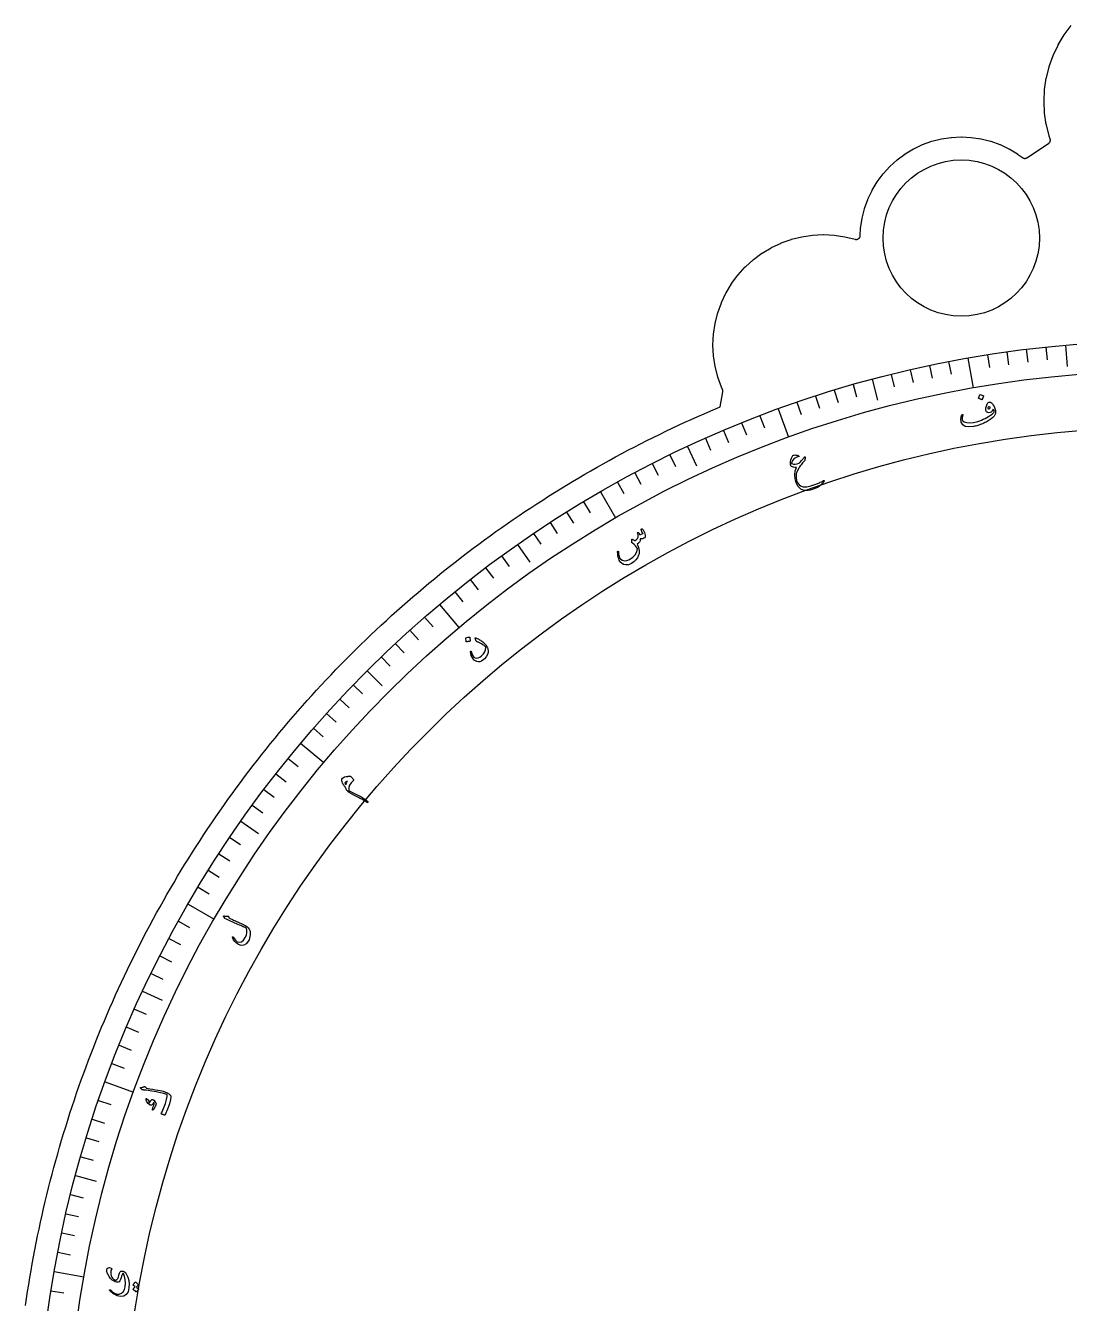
# Model space of a CAD drawing. Header units: millimetres. Extents: x -85 to 85, y -85 to 110.
# Drawn here: x -84.2 to -7, y 12.1 to 106.6 of the extents above; entities that cross this region are included whole.
import ezdxf

# ---------------------------------------------------------------- set-up
doc = ezdxf.new("R2010")
doc.units = ezdxf.units.MM
for name, color, linetype in [('CUT_INNER', 6, 'Continuous'), ('CUT_OUTER', 1, 'Continuous'), ('ENGRAVE', 7, 'Continuous'), ('ENGRAVE_FINE', 8, 'Continuous'), ('TEXT', 5, 'Continuous')]:
    doc.layers.add(name, color=color, linetype=linetype)

msp = doc.modelspace()

# ---------------------------------------------------------------- linework, layer by layer
at = {"layer": 'CUT_INNER'}
msp.add_circle((-14.96, 90.9088), 5.78, dxfattribs=at)
at = {"layer": 'CUT_OUTER'}
msp.add_lwpolyline([(-84.1549, 11.956), (-84.08, 12.4721), (-84.0019, 12.9878), (-83.9206, 13.5029), (-83.8362, 14.0176), (-83.7486, 14.5318), (-83.6579, 15.0454), (-83.564, 15.5584), (-83.4669, 16.0708), (-83.3667, 16.5827), (-83.2634, 17.0939), (-83.157, 17.6045), (-83.0474, 18.1144), (-82.9347, 18.6236), (-82.8188, 19.1321), (-82.6999, 19.6399), (-82.5778, 20.147), (-82.4527, 20.6533), (-82.3244, 21.1588), (-82.193, 21.6636), (-82.0585, 22.1675), (-81.921, 22.6706), (-81.7803, 23.1728), (-81.6366, 23.6742), (-81.4898, 24.1746), (-81.3399, 24.6742), (-81.187, 25.1728), (-81.031, 25.6705), (-80.872, 26.1672), (-80.7099, 26.6629), (-80.5448, 27.1577), (-80.3766, 27.6514), (-80.2054, 28.144), (-80.0312, 28.6356), (-79.854, 29.1262), (-79.6738, 29.6156), (-79.4906, 30.1039), (-79.3044, 30.5911), (-79.1152, 31.0771), (-78.923, 31.562), (-78.7279, 32.0456), (-78.5298, 32.5281), (-78.3287, 33.0093), (-78.1247, 33.4893), (-77.9177, 33.9681), (-77.7078, 34.4455), (-77.495, 34.9217), (-77.2793, 35.3965), (-77.0606, 35.87), (-76.8391, 36.3422), (-76.6147, 36.813), (-76.3873, 37.2824), (-76.1571, 37.7504), (-75.9241, 38.217), (-75.6881, 38.6821), (-75.4494, 39.1458), (-75.2078, 39.608), (-74.9633, 40.0687), (-74.716, 40.5279), (-74.466, 40.9856), (-74.2131, 41.4418), (-73.9574, 41.8963), (-73.6989, 42.3494), (-73.4377, 42.8008), (-73.1737, 43.2506), (-72.9069, 43.6987), (-72.6374, 44.1453), (-72.3652, 44.5901), (-72.0902, 45.0333), (-71.8126, 45.4748), (-71.5322, 45.9146), (-71.2491, 46.3526), (-70.9633, 46.7889), (-70.6749, 47.2235), (-70.3838, 47.6562), (-70.0901, 48.0872), (-69.7937, 48.5164), (-69.4947, 48.9437), (-69.1931, 49.3692), (-68.8889, 49.7928), (-68.582, 50.2146), (-68.2726, 50.6344), (-67.9607, 51.0524), (-67.6461, 51.4684), (-67.3291, 51.8825), (-67.0094, 52.2947), (-66.6873, 52.7049), (-66.3627, 53.1131), (-66.0355, 53.5193), (-65.7059, 53.9234), (-65.3738, 54.3256), (-65.0392, 54.7257), (-64.7022, 55.1237), (-64.3628, 55.5197), (-64.0209, 55.9136), (-63.6766, 56.3053), (-63.3299, 56.695), (-62.9808, 57.0825), (-62.6294, 57.4679), (-62.2756, 57.8511), (-61.9195, 58.2321), (-61.561, 58.6109), (-61.2002, 58.9876), (-60.8371, 59.362), (-60.4717, 59.7342), (-60.1041, 60.1041), (-59.7342, 60.4717), (-59.362, 60.8371), (-58.9876, 61.2002), (-58.6109, 61.561), (-58.2321, 61.9195), (-57.8511, 62.2756), (-57.4679, 62.6294), (-57.0825, 62.9808), (-56.695, 63.3299), (-56.3053, 63.6766), (-55.9136, 64.0209), (-55.5197, 64.3628), (-55.1237, 64.7022), (-54.7257, 65.0392), (-54.3256, 65.3738), (-53.9234, 65.7059), (-53.5193, 66.0355), (-53.1131, 66.3627), (-52.7049, 66.6873), (-52.2947, 67.0094), (-51.8825, 67.3291), (-51.4684, 67.6461), (-51.0524, 67.9607), (-50.6344, 68.2726), (-50.2146, 68.582), (-49.7928, 68.8889), (-49.3692, 69.1931), (-48.9437, 69.4947), (-48.5164, 69.7937), (-48.0872, 70.0901), (-47.6562, 70.3838), (-47.2235, 70.6749), (-46.7889, 70.9633), (-46.3526, 71.2491), (-45.9146, 71.5322), (-45.4748, 71.8126), (-45.0333, 72.0902), (-44.5901, 72.3652), (-44.1453, 72.6374), (-43.6987, 72.9069), (-43.2506, 73.1737), (-42.8008, 73.4377), (-42.3494, 73.6989), (-41.8963, 73.9574), (-41.4418, 74.2131), (-40.9856, 74.466), (-40.5279, 74.716), (-40.0687, 74.9633), (-39.608, 75.2078), (-39.1458, 75.4494), (-38.6821, 75.6881), (-38.217, 75.9241), (-37.7504, 76.1571), (-37.2824, 76.3873), (-36.813, 76.6147), (-36.3422, 76.8391), (-35.87, 77.0606), (-35.3965, 77.2793), (-34.9217, 77.495), (-34.4455, 77.7078), (-33.9681, 77.9177), (-33.4893, 78.1247), (-33.0093, 78.3287), (-32.7799, 78.4246), (-32.5947, 79.5356), (-32.5912, 79.5657), (-32.5908, 79.596), (-32.5935, 79.6262), (-32.5992, 79.656), (-32.6079, 79.6851), (-32.6194, 79.7131), (-32.6957, 79.8744), (-32.7013, 79.888), (-32.9662, 80.6281), (-32.9704, 80.6422), (-33.1614, 81.4047), (-33.1643, 81.4191), (-33.2796, 82.1967), (-33.2811, 82.2113), (-33.3196, 82.9964), (-33.3196, 83.0111), (-33.2811, 83.7963), (-33.2796, 83.8109), (-33.1643, 84.5884), (-33.1614, 84.6029), (-32.9704, 85.3654), (-32.9662, 85.3794), (-32.7013, 86.1195), (-32.6957, 86.1331), (-32.3596, 86.8437), (-32.3527, 86.8567), (-31.9486, 87.5309), (-31.9404, 87.5432), (-31.4722, 88.1745), (-31.4628, 88.1859), (-30.9349, 88.7683), (-30.9245, 88.7787), (-30.3421, 89.3066), (-30.3307, 89.3159), (-29.6994, 89.7842), (-29.6871, 89.7924), (-29.0129, 90.1965), (-28.9999, 90.2034), (-28.2894, 90.5395), (-28.2758, 90.5451), (-27.5357, 90.8099), (-27.5216, 90.8142), (-26.7591, 91.0052), (-26.7447, 91.0081), (-25.9671, 91.1234), (-25.9525, 91.1249), (-25.1674, 91.1634), (-25.1526, 91.1634), (-24.3675, 91.1249), (-24.3529, 91.1234), (-23.5753, 91.0081), (-23.5609, 91.0052), (-22.8035, 90.8155), (-22.7747, 90.8097), (-22.7454, 90.8069), (-22.7159, 90.8069), (-22.6866, 90.8097), (-22.6578, 90.8155), (-22.6296, 90.824), (-22.6024, 90.8353), (-22.5764, 90.8492), (-22.5519, 90.8655), (-22.5292, 90.8842), (-22.5084, 90.905), (-22.4897, 90.9278), (-22.4733, 90.9523), (-22.4595, 90.9782), (-22.4482, 91.0054), (-22.4396, 91.0336), (-22.4339, 91.0625), (-22.431, 91.0918), (-22.4043, 91.6346), (-22.4029, 91.6492), (-22.2974, 92.3608), (-22.2945, 92.3752), (-22.1197, 93.073), (-22.1154, 93.0871), (-21.8731, 93.7643), (-21.8675, 93.7779), (-21.5599, 94.4282), (-21.553, 94.4412), (-21.1832, 95.0581), (-21.175, 95.0704), (-20.7465, 95.6481), (-20.7372, 95.6595), (-20.2541, 96.1925), (-20.2437, 96.2029), (-19.7107, 96.686), (-19.6993, 96.6953), (-19.1216, 97.1238), (-19.1093, 97.132), (-18.4924, 97.5018), (-18.4794, 97.5087), (-17.8291, 97.8163), (-17.8155, 97.8219), (-17.1383, 98.0642), (-17.1242, 98.0685), (-16.4264, 98.2433), (-16.412, 98.2461), (-15.7005, 98.3517), (-15.6858, 98.3531), (-14.9674, 98.3884), (-14.9526, 98.3884), (-14.2342, 98.3531), (-14.2195, 98.3517), (-13.508, 98.2461), (-13.4936, 98.2433), (-12.7958, 98.0685), (-12.7817, 98.0642), (-12.1045, 97.8219), (-12.0909, 97.8163), (-11.4406, 97.5087), (-11.4276, 97.5018), (-10.8107, 97.132), (-10.7984, 97.1238), (-10.4438, 96.8608), (-10.4184, 96.8439), (-10.3913, 96.8296), (-10.363, 96.8182), (-10.3337, 96.8097), (-10.3036, 96.8042), (-10.2732, 96.8018), (-10.2426, 96.8026), (-10.2123, 96.8064), (-10.1826, 96.8133), (-10.1537, 96.8232), (-10.1259, 96.836), (-10.0996, 96.8515), (-8.5047, 97.9059), (-8.4817, 97.9228), (-8.4604, 97.9417), (-8.441, 97.9626), (-8.4236, 97.9852), (-8.4085, 98.0093), (-8.3958, 98.0348), (-8.3855, 98.0614), (-8.3778, 98.0888), (-8.3727, 98.1169), (-8.3703, 98.1452), (-8.3706, 98.1737), (-8.3736, 98.2021), (-8.3793, 98.23), (-8.3876, 98.2573), (-8.4569, 98.4507), (-8.4611, 98.4648), (-8.6684, 99.292), (-8.6712, 99.3065), (-8.7964, 100.15), (-8.7978, 100.1647), (-8.8396, 101.0164), (-8.8396, 101.0311), (-8.7978, 101.8829), (-8.7964, 101.8975), (-8.6712, 102.7411), (-8.6684, 102.7555), (-8.4611, 103.5828), (-8.4569, 103.5968), (-8.1696, 104.3998), (-8.1639, 104.4134), (-7.7993, 105.1843), (-7.7924, 105.1973), (-7.354, 105.9287), (-7.3458, 105.9409), (-6.8378, 106.6259)], dxfattribs=at)
at = {"layer": 'ENGRAVE'}
for points in [[(-7.2601, 82.983), (-7.1212, 81.3953)], [(-14.4649, 82.0345), (-14.0774, 79.8371)], [(-21.5596, 80.4616), (-21.1471, 78.9222)], [(-28.4903, 78.2764), (-27.7271, 76.1797)], [(-35.2041, 75.4954), (-34.5306, 74.051)], [(-41.65, 72.1399), (-40.5344, 70.2076)], [(-47.7789, 68.2354), (-46.8648, 66.9298)], [(-53.5442, 63.8115), (-52.11, 62.1023)], [(-58.902, 58.902), (-57.775, 57.775)], [(-63.8115, 53.5442), (-62.1023, 52.11)], [(-68.2354, 47.7789), (-66.9298, 46.8648)], [(-72.1399, 41.65), (-70.2076, 40.5344)], [(-75.4954, 35.2041), (-74.051, 34.5306)], [(-78.2764, 28.4903), (-76.1797, 27.7271)], [(-80.4616, 21.5596), (-78.9222, 21.1471)], [(-82.0345, 14.4649), (-79.8371, 14.0774)]]:
    msp.add_lwpolyline(points, dxfattribs=at)
for radius in [83.3, 83.3, 81.0687, 76.925, 76.925]:
    msp.add_circle((0, 0), radius, dxfattribs=at)
at = {"layer": 'ENGRAVE_FINE'}
for points in [[(-13.031, 82.2744), (-12.8814, 81.33)], [(-11.5931, 82.4893), (-11.46, 81.5424)], [(-10.1517, 82.6791), (-10.0352, 81.73)], [(-8.7072, 82.8437), (-8.6073, 81.8927)], [(-17.319, 81.4797), (-17.1202, 80.5443)], [(-15.8944, 81.7695), (-15.7119, 80.8309)], [(-20.1521, 80.8256), (-19.9208, 79.8978)], [(-18.7384, 81.165), (-18.5233, 80.2333)], [(-24.3546, 79.6602), (-24.075, 78.7457)], [(-22.9606, 80.0731), (-22.697, 79.1539)], [(-27.1198, 78.7617), (-26.8085, 77.8575)], [(-25.7411, 79.223), (-25.4456, 78.3136)], [(-29.8521, 77.7672), (-29.5094, 76.8745)], [(-32.5479, 76.6781), (-32.1743, 75.7978)], [(-31.2047, 77.2344), (-30.8465, 76.3478)], [(-33.8812, 76.0983), (-33.4922, 75.2248)], [(-36.5163, 74.8695), (-36.0971, 74.0101)], [(-37.8174, 74.2208), (-37.3833, 73.3688)], [(-40.3846, 72.8558), (-39.921, 72.0195)], [(-39.107, 73.5495), (-38.658, 72.7052)], [(-42.9027, 71.402), (-42.4102, 70.5824)], [(-44.1423, 70.6424), (-43.6355, 69.8315)], [(-46.5808, 69.0588), (-46.046, 68.2661)], [(-45.3684, 69.8613), (-44.8476, 69.0593)], [(-48.9625, 67.3911), (-48.4004, 66.6175)], [(-50.1312, 66.5263), (-49.5557, 65.7626)], [(-51.2846, 65.6413), (-50.6959, 64.8878)], [(-52.4224, 64.7363), (-51.8206, 63.9931)], [(-54.6497, 62.8673), (-54.0224, 62.1456)], [(-55.7386, 61.904), (-55.0987, 61.1933)], [(-56.8105, 60.9218), (-56.1583, 60.2224)], [(-57.865, 59.921), (-57.2008, 59.2331)], [(-59.921, 57.865), (-59.2331, 57.2008)], [(-60.9218, 56.8105), (-60.2224, 56.1583)], [(-61.904, 55.7386), (-61.1933, 55.0987)], [(-62.8673, 54.6497), (-62.1456, 54.0224)], [(-64.7363, 52.4224), (-63.9931, 51.8206)], [(-65.6413, 51.2846), (-64.8878, 50.6959)], [(-66.5263, 50.1312), (-65.7626, 49.5557)], [(-67.3911, 48.9625), (-66.6175, 48.4004)], [(-69.0588, 46.5808), (-68.2661, 46.046)], [(-69.8613, 45.3684), (-69.0593, 44.8476)], [(-70.6424, 44.1423), (-69.8315, 43.6355)], [(-71.402, 42.9027), (-70.5824, 42.4102)], [(-72.8558, 40.3846), (-72.0195, 39.921)], [(-73.5495, 39.107), (-72.7052, 38.658)], [(-74.2208, 37.8174), (-73.3688, 37.3833)], [(-74.8695, 36.5163), (-74.0101, 36.0971)], [(-76.0983, 33.8812), (-75.2248, 33.4922)], [(-76.6781, 32.5479), (-75.7978, 32.1743)], [(-77.2344, 31.2047), (-76.3478, 30.8465)], [(-77.7672, 29.8521), (-76.8745, 29.5094)], [(-78.7617, 27.1198), (-77.8575, 26.8085)], [(-79.223, 25.7411), (-78.3136, 25.4456)], [(-79.6602, 24.3546), (-78.7457, 24.075)], [(-80.0731, 22.9606), (-79.1539, 22.697)], [(-80.8256, 20.1521), (-79.8978, 19.9208)], [(-81.165, 18.7384), (-80.2333, 18.5233)], [(-81.4797, 17.319), (-80.5443, 17.1202)], [(-81.7695, 15.8944), (-80.8309, 15.7119)], [(-82.2744, 13.031), (-81.33, 12.8814)]]:
    msp.add_lwpolyline(points, dxfattribs=at)
at = {"layer": 'TEXT'}
for points in [[(-12.9263, 78.7604), (-12.8658, 78.7747), (-12.8013, 78.7613), (-12.7326, 78.7202), (-12.66, 78.6512), (-12.5901, 78.5575), (-12.5299, 78.4419), (-12.4792, 78.3046), (-12.4381, 78.1456), (-12.427, 78.0873), (-12.4224, 78.0322), (-12.4241, 77.9805), (-12.4321, 77.932), (-12.4716, 77.8314), (-12.5382, 77.7307), (-12.6317, 77.6298), (-12.7521, 77.5286), (-12.8212, 77.4793), (-12.893, 77.4317), (-12.9675, 77.3857), (-13.0448, 77.3413), (-13.125, 77.2984), (-13.2082, 77.2571), (-13.2946, 77.2172), (-13.3841, 77.1789), (-13.4743, 77.1426), (-13.5627, 77.1091), (-13.6495, 77.0783), (-13.7346, 77.0502), (-13.8183, 77.025), (-13.9007, 77.0029), (-13.982, 76.9838), (-14.062, 76.9677), (-14.4018, 76.9332), (-14.6645, 76.9748), (-14.8503, 77.0934), (-14.9593, 77.2895), (-14.9708, 77.3377), (-14.9787, 77.3937), (-14.983, 77.4573), (-14.9837, 77.5288), (-14.9778, 77.6085), (-14.9634, 77.6875), (-14.9406, 77.7658), (-14.9093, 77.8433), (-14.9042, 77.8525), (-14.8975, 77.8596), (-14.8892, 77.8647), (-14.8794, 77.8678), (-14.8695, 77.8683), (-14.8609, 77.8658), (-14.8538, 77.8604), (-14.8481, 77.8519), (-14.8442, 77.8421), (-14.8428, 77.8326), (-14.8438, 77.8234), (-14.8472, 77.8145), (-14.8983, 77.6386), (-14.8992, 77.4966), (-14.8503, 77.3883), (-14.7517, 77.3138), (-14.5546, 77.2539), (-14.3195, 77.2404), (-14.0461, 77.273), (-13.7339, 77.3513), (-13.5987, 77.3959), (-13.4644, 77.447), (-13.3309, 77.5048), (-13.1982, 77.5691), (-13.0665, 77.6401), (-12.9359, 77.7176), (-12.8064, 77.8017), (-12.6779, 77.8923), (-12.6105, 77.947), (-12.5617, 78.0022), (-12.5317, 78.0577), (-12.5204, 78.1138), (-12.5369, 78.1484), (-12.559, 78.1791), (-12.5867, 78.2058), (-12.62, 78.2284), (-12.6237, 78.2292), (-12.6275, 78.2264), (-12.6316, 78.2201), (-12.6359, 78.2103), (-12.6683, 78.1331), (-12.7088, 78.0724), (-12.7574, 78.0283), (-12.8141, 78.0008), (-12.9229, 77.9813), (-13.0121, 77.9991), (-13.0818, 78.0544), (-13.1322, 78.1472), (-13.1462, 78.2341), (-13.1349, 78.3452), (-13.0981, 78.4804), (-13.0355, 78.6396), (-13.014, 78.68), (-12.9887, 78.7135), (-12.9594, 78.7403), (-12.9263, 78.7604)], [(-13.5799, 79.3171), (-13.5767, 79.3216), (-13.5717, 79.3248), (-13.5649, 79.3267), (-13.5562, 79.3274), (-13.4921, 79.3138), (-13.4306, 79.2943), (-13.3717, 79.2688), (-13.3154, 79.2374), (-13.3096, 79.2322), (-13.3064, 79.2265), (-13.306, 79.2203), (-13.3083, 79.2137), (-13.4142, 78.9591), (-13.4186, 78.9527), (-13.4253, 78.9502), (-13.4343, 78.9516), (-13.4454, 78.9569), (-13.4551, 78.9615), (-13.4703, 78.9682), (-13.491, 78.9772), (-13.5173, 78.9883), (-13.5494, 79.0014), (-13.5879, 79.0167), (-13.6327, 79.0339), (-13.6837, 79.0531), (-13.6907, 79.0566), (-13.6945, 79.0606), (-13.6953, 79.0651), (-13.693, 79.0702)], [(-12.8226, 78.3386), (-12.8136, 78.3541), (-12.8126, 78.3682), (-12.8196, 78.3811), (-12.8346, 78.3926), (-12.8919, 78.4171), (-12.939, 78.4175), (-12.9759, 78.3939), (-13.0025, 78.3463), (-13.0048, 78.3327), (-13.0039, 78.3212), (-12.9998, 78.3117), (-12.9925, 78.3044), (-12.9453, 78.2846), (-12.9013, 78.2836), (-12.8604, 78.3017), (-12.8226, 78.3386)], [(-27.4053, 74.8144), (-27.364, 74.8434), (-27.314, 74.8609), (-27.2553, 74.8667), (-27.1878, 74.8611), (-27.152, 74.8543), (-27.1186, 74.8465), (-27.0875, 74.8377), (-27.0586, 74.8278), (-27.0322, 74.8171), (-27.0082, 74.8056), (-26.9866, 74.7935), (-26.9675, 74.7807), (-26.9528, 74.7668), (-26.9525, 74.7551), (-26.9666, 74.7456), (-26.995, 74.7382), (-27.1732, 74.6866), (-27.3207, 74.5903), (-27.4371, 74.4494), (-27.5223, 74.264), (-27.5229, 74.2538), (-27.5193, 74.2447), (-27.5116, 74.2367), (-27.4998, 74.2298), (-27.3651, 74.1899), (-27.2318, 74.1797), (-27.0996, 74.1991), (-26.9684, 74.2481), (-26.9464, 74.2614), (-26.9199, 74.2836), (-26.8889, 74.3149), (-26.8533, 74.3551), (-26.7902, 74.4333), (-26.7344, 74.5023), (-26.6858, 74.5622), (-26.6445, 74.6128), (-26.6105, 74.6543), (-26.5839, 74.6866), (-26.5647, 74.7097), (-26.5529, 74.7237), (-26.534, 74.7379), (-26.5204, 74.736), (-26.5122, 74.718), (-26.5092, 74.6838), (-26.5115, 74.5905), (-26.5172, 74.5196), (-26.5263, 74.4712), (-26.5388, 74.4451), (-26.5884, 74.3955), (-26.6398, 74.3401), (-26.6929, 74.2789), (-26.7477, 74.212), (-26.8042, 74.1392), (-26.8624, 74.0607), (-26.9222, 73.9764), (-26.9837, 73.8863), (-27.096, 73.6768), (-27.158, 73.4566), (-27.17, 73.2256), (-27.1321, 72.9839), (-27.0887, 72.8608), (-27.0273, 72.7542), (-26.9479, 72.6641), (-26.8507, 72.5904), (-26.6495, 72.5177), (-26.3914, 72.512), (-26.076, 72.5726), (-25.7026, 72.6987), (-25.6465, 72.7226), (-25.5864, 72.7495), (-25.5223, 72.7793), (-25.4543, 72.8121), (-25.3826, 72.8479), (-25.3073, 72.8868), (-25.2286, 72.929), (-25.1463, 72.9742), (-25.1318, 72.9811), (-25.1203, 72.984), (-25.1118, 72.9831), (-25.1064, 72.9782), (-25.1103, 72.944), (-25.1512, 72.88), (-25.2289, 72.7861), (-25.3432, 72.6622), (-25.414, 72.5913), (-25.4778, 72.5345), (-25.5347, 72.492), (-25.5846, 72.4636), (-25.7774, 72.3781), (-25.9562, 72.3117), (-26.1214, 72.2645), (-26.2728, 72.2365), (-26.5799, 72.2409), (-26.83, 72.3353), (-27.0233, 72.5204), (-27.1594, 72.7968), (-27.2395, 73.1105), (-27.2639, 73.4042), (-27.2322, 73.6782), (-27.1442, 73.9321), (-27.2653, 73.9403), (-27.3673, 73.9563), (-27.4503, 73.98), (-27.5141, 74.0116), (-27.5338, 74.0265), (-27.5502, 74.0448), (-27.5634, 74.0663), (-27.5732, 74.0911), (-27.5883, 74.1621), (-27.5967, 74.2315), (-27.5982, 74.2993), (-27.5929, 74.3656), (-27.5657, 74.505), (-27.5253, 74.6263), (-27.4718, 74.7295), (-27.4053, 74.8144)], [(-38.6227, 69.3516), (-38.6245, 69.3659), (-38.6231, 69.3777), (-38.6185, 69.3869), (-38.6106, 69.3934), (-38.5986, 69.3984), (-38.5867, 69.3997), (-38.575, 69.3974), (-38.5635, 69.3915), (-38.5295, 69.3665), (-38.4954, 69.331), (-38.4613, 69.285), (-38.4271, 69.2284), (-38.3806, 69.1309), (-38.3485, 69.0314), (-38.3307, 68.9302), (-38.3272, 68.8272), (-38.3305, 68.8001), (-38.3376, 68.7766), (-38.3484, 68.7567), (-38.3631, 68.7404), (-38.4261, 68.6996), (-38.503, 68.6718), (-38.5937, 68.6567), (-38.6983, 68.6545), (-38.7136, 68.5235), (-38.7586, 68.4167), (-38.8333, 68.3339), (-38.9378, 68.2751), (-38.9091, 68.2169), (-38.8832, 68.16), (-38.8599, 68.1044), (-38.8394, 68.0501), (-38.8214, 67.9969), (-38.8058, 67.9443), (-38.7924, 67.8923), (-38.7814, 67.841), (-38.7686, 67.7444), (-38.7704, 67.6474), (-38.7867, 67.55), (-38.8175, 67.4521), (-38.9107, 67.261), (-39.0298, 67.0951), (-39.175, 66.9544), (-39.3464, 66.8387), (-39.5628, 66.7481), (-39.7638, 66.7262), (-39.9495, 66.7733), (-40.1203, 66.8897), (-40.1651, 66.9415), (-40.2078, 67.009), (-40.2484, 67.0921), (-40.2867, 67.1909), (-40.3208, 67.3038), (-40.347, 67.4269), (-40.3652, 67.56), (-40.3755, 67.7032), (-40.3751, 67.7128), (-40.3727, 67.7209), (-40.368, 67.7277), (-40.3612, 67.7332), (-40.3534, 67.7369), (-40.3457, 67.7388), (-40.3383, 67.7387), (-40.3311, 67.7367), (-40.3241, 67.7318), (-40.3189, 67.7253), (-40.3155, 67.7172), (-40.3138, 67.7077), (-40.2969, 67.5192), (-40.2703, 67.3716), (-40.2342, 67.2651), (-40.1887, 67.1995), (-40.0326, 67.0882), (-39.8635, 67.0404), (-39.6811, 67.0559), (-39.4854, 67.1346), (-39.2432, 67.2983), (-39.0672, 67.4871), (-38.9572, 67.7017), (-38.9132, 67.9425), (-38.9749, 68.0492), (-39.057, 68.1521), (-39.1596, 68.2513), (-39.2826, 68.3466), (-39.2964, 68.3555), (-39.3064, 68.3648), (-39.3126, 68.3745), (-39.3151, 68.3846), (-39.3179, 68.4225), (-39.3202, 68.4583), (-39.3222, 68.4918), (-39.3237, 68.5231), (-39.3247, 68.5518), (-39.3249, 68.5777), (-39.3243, 68.6007), (-39.323, 68.6209), (-39.321, 68.6302), (-39.3166, 68.636), (-39.3098, 68.6384), (-39.3005, 68.6373), (-39.295, 68.6355), (-39.2871, 68.6326), (-39.2767, 68.6283), (-39.2638, 68.6229), (-39.2488, 68.616), (-39.232, 68.6075), (-39.2133, 68.5974), (-39.1929, 68.5856), (-39.1524, 68.5636), (-39.1206, 68.5491), (-39.0975, 68.5419), (-39.0831, 68.5422), (-39.0104, 68.5759), (-38.9476, 68.6272), (-38.8948, 68.6962), (-38.8519, 68.7829), (-38.8444, 68.8286), (-38.8485, 68.8942), (-38.8641, 68.9796), (-38.8914, 69.085), (-38.8939, 69.095), (-38.8937, 69.1048), (-38.8907, 69.1145), (-38.8849, 69.1239), (-38.8787, 69.1313), (-38.8717, 69.1366), (-38.8639, 69.1397), (-38.8553, 69.1405), (-38.8356, 69.1296), (-38.8141, 69.1003), (-38.7906, 69.0527), (-38.7653, 68.9868), (-38.6925, 68.9841), (-38.6223, 68.9948), (-38.5549, 69.0189), (-38.49, 69.0564), (-38.5018, 69.0755), (-38.5132, 69.09), (-38.5242, 69.0999), (-38.5349, 69.1052), (-38.5461, 69.1095), (-38.5546, 69.1153), (-38.5605, 69.1226), (-38.5636, 69.1314)], [(-51.5916, 61.3242), (-51.5911, 61.3297), (-51.5884, 61.3349), (-51.5835, 61.3401), (-51.5764, 61.345), (-51.5144, 61.3655), (-51.4517, 61.3796), (-51.3881, 61.3872), (-51.3239, 61.3885), (-51.3162, 61.3869), (-51.3106, 61.3835), (-51.3071, 61.3784), (-51.3057, 61.3716), (-51.268, 61.0988), (-51.2685, 61.091), (-51.273, 61.0855), (-51.2814, 61.0822), (-51.2937, 61.0812), (-51.3044, 61.0802), (-51.3209, 61.0784), (-51.3432, 61.0757), (-51.3714, 61.0721), (-51.4057, 61.0673), (-51.4464, 61.0611), (-51.4936, 61.0534), (-51.5473, 61.0443), (-51.555, 61.0438), (-51.5603, 61.0453), (-51.5633, 61.0488), (-51.5639, 61.0544)], [(-50.8543, 61.3398), (-50.8013, 61.3165), (-50.7473, 61.2909), (-50.6926, 61.2629), (-50.6369, 61.2327), (-50.5805, 61.1997), (-50.5234, 61.1633), (-50.4654, 61.1235), (-50.4068, 61.0803), (-50.3503, 61.0357), (-50.2968, 60.9894), (-50.2464, 60.9413), (-50.1991, 60.8914), (-50.1546, 60.8396), (-50.113, 60.7857), (-50.0741, 60.7298), (-50.038, 60.6719), (-50.0043, 60.6076), (-49.9782, 60.5441), (-49.9595, 60.4813), (-49.9484, 60.4193), (-49.9497, 60.2561), (-49.995, 60.0945), (-50.0841, 59.9344), (-50.2172, 59.7756), (-50.3277, 59.6778), (-50.4392, 59.6095), (-50.5518, 59.5707), (-50.6657, 59.5613), (-50.7745, 59.5811), (-50.8762, 59.6261), (-50.9709, 59.6961), (-51.0585, 59.7914), (-51.1342, 59.907), (-51.1915, 60.0312), (-51.2303, 60.1641), (-51.2504, 60.3057), (-51.2501, 60.3241), (-51.2461, 60.3376), (-51.2384, 60.3461), (-51.2271, 60.3497), (-51.2131, 60.349), (-51.2022, 60.3406), (-51.1944, 60.3246), (-51.1897, 60.3009), (-51.1492, 60.1355), (-51.0889, 60.0066), (-51.0091, 59.914), (-50.9098, 59.8576), (-50.7998, 59.8383), (-50.6833, 59.8566), (-50.5602, 59.9123), (-50.4304, 60.0056), (-50.295, 60.1439), (-50.1958, 60.2929), (-50.1327, 60.4529), (-50.1057, 60.624), (-50.1062, 60.6288), (-50.1085, 60.6346), (-50.1126, 60.6414), (-50.1186, 60.6492), (-50.171, 60.7057), (-50.2407, 60.7644), (-50.3276, 60.8253), (-50.4319, 60.8882), (-50.4863, 60.9182), (-50.5376, 60.9457), (-50.5857, 60.9705), (-50.6307, 60.9926), (-50.6726, 61.0119), (-50.7113, 61.028), (-50.7469, 61.0409), (-50.7794, 61.0507), (-50.7957, 61.0564), (-50.8083, 61.0637), (-50.8172, 61.0725), (-50.8223, 61.0829), (-50.8961, 61.3172), (-50.8978, 61.3329), (-50.8914, 61.342), (-50.8769, 61.3442), (-50.8543, 61.3398)], [(-60.4915, 50.2704), (-60.5238, 50.3082), (-60.5552, 50.3468), (-60.5856, 50.3864), (-60.6149, 50.4269), (-60.6427, 50.4684), (-60.6684, 50.5109), (-60.692, 50.5544), (-60.7134, 50.599), (-60.747, 50.6861), (-60.7656, 50.7629), (-60.7694, 50.8294), (-60.7582, 50.8855), (-60.7193, 50.9525), (-60.6533, 51.007), (-60.5602, 51.0486), (-60.4402, 51.0775), (-60.4046, 51.0832), (-60.369, 51.0879), (-60.3333, 51.0915), (-60.2975, 51.0939), (-60.2615, 51.0955), (-60.2252, 51.0962), (-60.1885, 51.0961), (-60.1515, 51.0951), (-60.1311, 51.0934), (-60.1134, 51.089), (-60.0985, 51.0819), (-60.0864, 51.0721), (-60.0454, 51.0236), (-60.009, 50.9801), (-59.9772, 50.9415), (-59.95, 50.9079), (-59.9277, 50.8797), (-59.9107, 50.8574), (-59.8989, 50.8412), (-59.8924, 50.8309), (-59.8874, 50.8149), (-59.8882, 50.8003), (-59.8949, 50.7871), (-59.9073, 50.7754), (-60.0858, 50.6159), (-60.2033, 50.4456), (-60.2598, 50.2649), (-60.2553, 50.0741), (-60.2499, 50.0566), (-60.2419, 50.0422), (-60.2312, 50.0311), (-60.2178, 50.0232), (-60.0244, 49.9322), (-59.8261, 49.8338), (-59.6229, 49.728), (-59.4148, 49.6149), (-59.1415, 49.4546), (-58.9553, 49.3267), (-58.8559, 49.2313), (-58.8432, 49.1687), (-58.8566, 49.1587), (-58.876, 49.1581), (-58.9016, 49.167), (-58.9332, 49.1854), (-58.9957, 49.228), (-59.0622, 49.2706), (-59.1327, 49.3131), (-59.2073, 49.3555), (-59.2855, 49.398), (-59.3671, 49.4407), (-59.452, 49.4837), (-59.5401, 49.5269), (-59.8358, 49.6717), (-60.064, 49.7937), (-60.2245, 49.8933), (-60.3171, 49.9708), (-60.3548, 50.0133), (-60.3877, 50.0546), (-60.4159, 50.0947), (-60.4394, 50.1337), (-60.4584, 50.171), (-60.4735, 50.2062), (-60.4845, 50.2393), (-60.4915, 50.2704)], [(-60.4768, 50.4657), (-60.4676, 50.495), (-60.4568, 50.5249), (-60.4442, 50.5554), (-60.4298, 50.5864), (-60.4139, 50.6179), (-60.3965, 50.6496), (-60.3775, 50.6816), (-60.3571, 50.7138), (-60.4223, 50.6991), (-60.472, 50.6808), (-60.506, 50.659), (-60.5245, 50.6336), (-60.5344, 50.5933), (-60.5298, 50.5519), (-60.5105, 50.5093), (-60.4768, 50.4657)], [(-69.5045, 40.7136), (-69.5099, 40.7231), (-69.5121, 40.7326), (-69.5112, 40.7421), (-69.5072, 40.7515), (-69.5006, 40.7595), (-69.4917, 40.7643), (-69.4807, 40.766), (-69.4675, 40.7646), (-69.392, 40.7542), (-69.3237, 40.7502), (-69.2628, 40.7527), (-69.2092, 40.7618), (-69.191, 40.7631), (-69.1746, 40.7568), (-69.16, 40.743), (-69.1472, 40.7217), (-69.142, 40.7097), (-69.1369, 40.6983), (-69.1319, 40.6875), (-69.1271, 40.6772), (-69.1226, 40.6675), (-69.1185, 40.6585), (-69.1149, 40.6503), (-69.1117, 40.6427), (-69.1056, 40.6296), (-69.0963, 40.6174), (-69.0839, 40.606), (-69.0683, 40.5955), (-69.0206, 40.5718), (-68.9683, 40.5466), (-68.9112, 40.5201), (-68.8494, 40.4921), (-68.783, 40.4625), (-68.712, 40.4311), (-68.6365, 40.398), (-68.5566, 40.363), (-68.4761, 40.3292), (-68.4008, 40.2969), (-68.3307, 40.266), (-68.2657, 40.2366), (-68.2056, 40.2086), (-68.1502, 40.1823), (-68.0994, 40.1576), (-68.0532, 40.1345), (-67.9197, 40.0605), (-67.8015, 39.9763), (-67.6986, 39.8821), (-67.611, 39.7779), (-67.5683, 39.7017), (-67.5427, 39.6077), (-67.534, 39.496), (-67.5423, 39.3665), (-67.5638, 39.2338), (-67.5935, 39.1147), (-67.6316, 39.0093), (-67.678, 38.9176), (-67.8367, 38.7123), (-68.0129, 38.6007), (-68.207, 38.5828), (-68.4193, 38.6589), (-68.5569, 38.752), (-68.6767, 38.8696), (-68.7786, 39.0118), (-68.8624, 39.1787), (-68.8663, 39.19), (-68.8671, 39.2), (-68.8646, 39.2085), (-68.859, 39.2158), (-68.851, 39.2223), (-68.8432, 39.2263), (-68.8356, 39.2277), (-68.8281, 39.2266), (-68.8179, 39.223), (-68.8093, 39.2176), (-68.8021, 39.2105), (-68.7964, 39.2014), (-68.7121, 39.0721), (-68.6345, 38.9721), (-68.5638, 38.9012), (-68.4998, 38.8594), (-68.3319, 38.8229), (-68.1777, 38.8621), (-68.0372, 38.9769), (-67.9099, 39.1672), (-67.8262, 39.3568), (-67.7831, 39.5343), (-67.7807, 39.7), (-67.8191, 39.8542), (-67.8666, 39.8793), (-67.9227, 39.9075), (-67.9874, 39.9387), (-68.0609, 39.9731), (-68.1432, 40.0104), (-68.2348, 40.0506), (-68.3355, 40.0938), (-68.4455, 40.1398), (-68.5583, 40.1884), (-68.669, 40.2367), (-68.7777, 40.2847), (-68.8844, 40.3323), (-68.9889, 40.3798), (-69.0913, 40.4272), (-69.1913, 40.4747), (-69.2892, 40.5222), (-69.3856, 40.5641), (-69.3956, 40.5706), (-69.4043, 40.5778), (-69.4118, 40.5855), (-69.418, 40.5939)], [(-75.6257, 28.0722), (-75.5887, 28.0773), (-75.553, 28.0838), (-75.5187, 28.0915), (-75.4857, 28.1006), (-75.454, 28.1112), (-75.4235, 28.1235), (-75.3943, 28.1374), (-75.3662, 28.1531), (-75.3519, 28.1578), (-75.3381, 28.1559), (-75.3246, 28.1476), (-75.3115, 28.1327), (-75.2449, 28.0477), (-75.2375, 28.039), (-75.2309, 28.0324), (-75.2253, 28.0278), (-75.2205, 28.0252), (-74.9692, 27.9863), (-74.7428, 27.9492), (-74.5413, 27.9142), (-74.3645, 27.8813), (-74.2128, 27.8504), (-74.0864, 27.8215), (-73.9853, 27.7946), (-73.9094, 27.7698), (-73.7686, 27.7168), (-73.7249, 27.6976), (-73.6818, 27.6761), (-73.6393, 27.6523), (-73.5975, 27.6264), (-73.5564, 27.5981), (-73.516, 27.5672), (-73.4764, 27.5338), (-73.4375, 27.4978), (-73.4015, 27.3862), (-73.4258, 27.1792), (-73.5096, 26.8766), (-73.6515, 26.4777), (-73.7005, 26.3547), (-73.7488, 26.2421), (-73.7966, 26.1397), (-73.8438, 26.0476), (-73.8507, 26.0402), (-73.8585, 26.0358), (-73.8673, 26.0347), (-73.877, 26.0367), (-73.9222, 26.0497), (-73.9633, 26.0619), (-74.0002, 26.0731), (-74.033, 26.0836), (-74.0619, 26.0933), (-74.0874, 26.1023), (-74.1095, 26.1108), (-74.1281, 26.1187), (-74.1383, 26.1237), (-74.1429, 26.1296), (-74.142, 26.1364), (-74.1354, 26.144), (-74.0911, 26.2043), (-74.0453, 26.2859), (-73.9979, 26.3888), (-73.9488, 26.513), (-73.8135, 26.8881), (-73.7239, 27.1875), (-73.6812, 27.4119), (-73.6858, 27.5614), (-73.7735, 27.5939), (-73.9392, 27.6356), (-74.1832, 27.6863), (-74.5054, 27.7456), (-74.829, 27.802), (-75.0743, 27.8434), (-75.2411, 27.8701), (-75.3293, 27.8821), (-75.3538, 27.8847), (-75.3766, 27.8871), (-75.3979, 27.8893), (-75.4176, 27.8914), (-75.4355, 27.8932), (-75.4515, 27.8948), (-75.4656, 27.896), (-75.4777, 27.8969), (-75.5036, 27.9006), (-75.5267, 27.9084), (-75.5471, 27.9201), (-75.5649, 27.9358), (-75.6536, 28.0323), (-75.6593, 28.0396), (-75.6623, 28.0464), (-75.6626, 28.0526), (-75.6603, 28.0583), (-75.654, 28.0639), (-75.6461, 28.0681), (-75.6366, 28.0708), (-75.6257, 28.0722)], [(-75.2426, 27.2617), (-75.2399, 27.2669), (-75.236, 27.2709), (-75.2309, 27.2736), (-75.2247, 27.2751), (-75.2198, 27.2745), (-75.2148, 27.2731), (-75.2097, 27.2709), (-75.2045, 27.2677), (-75.0737, 27.1508), (-75.0609, 27.1377), (-75.0518, 27.1256), (-75.0465, 27.1144), (-75.0449, 27.1041), (-75.0478, 27.0636), (-75.0456, 27.0275), (-75.038, 26.9957), (-75.0253, 26.9682), (-75.0162, 26.9604), (-75.0031, 26.9619), (-74.9858, 26.9726), (-74.9643, 26.9925), (-74.9528, 27.0068), (-74.9415, 27.0218), (-74.9304, 27.0375), (-74.9194, 27.0538), (-74.9085, 27.071), (-74.8976, 27.0892), (-74.8867, 27.1085), (-74.8759, 27.1288), (-74.8186, 27.1917), (-74.7474, 27.1926), (-74.6623, 27.1316), (-74.5633, 27.009), (-74.537, 26.9637), (-74.5187, 26.9223), (-74.5085, 26.8845), (-74.5063, 26.8505), (-74.5112, 26.8158), (-74.5246, 26.7702), (-74.5463, 26.7137), (-74.5763, 26.6462), (-74.5924, 26.612), (-74.6089, 26.58), (-74.6258, 26.5502), (-74.6432, 26.5226), (-74.6604, 26.497), (-74.677, 26.4733), (-74.6929, 26.4513), (-74.7082, 26.4311), (-74.7209, 26.4198), (-74.7333, 26.413), (-74.7454, 26.4105), (-74.7572, 26.4124), (-74.7679, 26.4182), (-74.7741, 26.4266), (-74.7758, 26.4374), (-74.7729, 26.4507), (-74.7613, 26.4923), (-74.7473, 26.5392), (-74.731, 26.5914), (-74.7123, 26.6489), (-74.6774, 26.7562), (-74.654, 26.8413), (-74.6421, 26.9044), (-74.6418, 26.9454), (-74.6435, 26.9513), (-74.6471, 26.9555), (-74.6526, 26.9579), (-74.6599, 26.9585), (-74.665, 26.9574), (-74.6705, 26.9541), (-74.6764, 26.9484), (-74.6828, 26.9404), (-74.7334, 26.8633), (-74.7562, 26.8316), (-74.78, 26.8061), (-74.8049, 26.7867), (-74.8309, 26.7733), (-74.859, 26.7643), (-74.8854, 26.7624), (-74.91, 26.7677), (-74.9328, 26.7802), (-75.0771, 26.892), (-75.1769, 27.0095), (-75.232, 27.1328), (-75.2426, 27.2617)], [(-77.7886, 14.621), (-77.8396, 14.529), (-77.8613, 14.4197), (-77.8536, 14.2932), (-77.8164, 14.1497), (-77.7731, 14.0552), (-77.7158, 13.9728), (-77.6445, 13.9024), (-77.5594, 13.8441), (-77.5416, 13.8366), (-77.5224, 13.8328), (-77.5018, 13.8326), (-77.4797, 13.8361), (-77.4066, 13.8724), (-77.3434, 13.9439), (-77.2902, 14.0505), (-77.2467, 14.1923), (-77.205, 14.3323), (-77.1579, 14.4309), (-77.1057, 14.488), (-77.0482, 14.5036), (-76.9375, 14.4857), (-76.8435, 14.4457), (-76.7661, 14.3837), (-76.7052, 14.2998), (-76.5929, 14.0492), (-76.5228, 13.7921), (-76.4948, 13.5282), (-76.509, 13.2572), (-76.5791, 12.9707), (-76.7041, 12.7684), (-76.8848, 12.65), (-77.1215, 12.6157), (-77.2457, 12.6317), (-77.3769, 12.6714), (-77.5151, 12.7347), (-77.6602, 12.8219), (-77.6999, 12.8505), (-77.7379, 12.8794), (-77.7743, 12.9087), (-77.809, 12.9383), (-77.8424, 12.9685), (-77.8744, 12.9994), (-77.9051, 13.0312), (-77.9344, 13.0637), (-77.946, 13.0805), (-77.9495, 13.0943), (-77.945, 13.1053), (-77.9323, 13.1133), (-77.9178, 13.1165), (-77.9039, 13.1155), (-77.8908, 13.1104), (-77.8783, 13.1011), (-77.6985, 12.9429), (-77.5298, 12.8391), (-77.3722, 12.7894), (-77.2261, 12.7935), (-77.0622, 12.8569), (-76.9352, 12.9686), (-76.845, 13.1286), (-76.7912, 13.3369), (-76.7655, 13.6114), (-76.778, 13.8651), (-76.8289, 14.0985), (-76.9185, 14.3117), (-76.927, 14.3251), (-76.9368, 14.3314), (-76.9478, 14.3305), (-76.9603, 14.3226), (-76.9874, 14.2859), (-77.0169, 14.2191), (-77.0488, 14.122), (-77.083, 13.9947), (-77.123, 13.866), (-77.1716, 13.771), (-77.2289, 13.7096), (-77.295, 13.682), (-77.3679, 13.6766), (-77.4419, 13.6847), (-77.5171, 13.7061), (-77.5933, 13.741), (-77.7384, 13.8364), (-77.8662, 13.956), (-77.9766, 14.0998), (-78.0695, 14.268), (-78.0907, 14.3122), (-78.1083, 14.3545), (-78.1223, 14.395), (-78.1328, 14.4337), (-78.1398, 14.4705), (-78.1438, 14.505), (-78.1446, 14.5375), (-78.1422, 14.5677), (-78.1098, 14.6818), (-78.046, 14.7434), (-77.9511, 14.7525), (-77.825, 14.7095), (-77.7928, 14.6889), (-77.776, 14.6672), (-77.7746, 14.6446), (-77.7886, 14.621)], [(-76.1985, 13.4634), (-76.2016, 13.4678), (-76.203, 13.4734), (-76.2026, 13.4802), (-76.2004, 13.4882), (-76.184, 13.5155), (-76.1667, 13.5416), (-76.1484, 13.5665), (-76.1292, 13.5903), (-76.1087, 13.6132), (-76.0869, 13.6352), (-76.0636, 13.6563), (-76.0388, 13.6766), (-76.0318, 13.6801), (-76.0248, 13.681), (-76.0179, 13.6792), (-76.0111, 13.6747), (-75.8068, 13.4916), (-75.8044, 13.4872), (-75.8055, 13.4815), (-75.8098, 13.4745), (-75.8175, 13.4661), (-75.8243, 13.4607), (-75.8338, 13.4515), (-75.8461, 13.4386), (-75.8612, 13.4221), (-75.8793, 13.4017), (-75.9007, 13.3772), (-75.9253, 13.3488), (-75.9531, 13.3163), (-75.7942, 13.1729), (-75.7897, 13.1667), (-75.7895, 13.1599), (-75.7937, 13.1522), (-75.8024, 13.1439), (-75.8099, 13.1366), (-75.8212, 13.1251), (-75.8364, 13.1093), (-75.8555, 13.0892), (-75.8784, 13.0644), (-75.9054, 13.0346), (-75.9363, 12.9998), (-75.9711, 12.9598), (-75.9765, 12.956), (-75.9814, 12.9547), (-75.9858, 12.9561), (-75.9898, 12.96), (-76.1859, 13.1431), (-76.189, 13.1475), (-76.1904, 13.1531), (-76.19, 13.1599), (-76.1878, 13.1679), (-76.1753, 13.1913), (-76.1616, 13.2138), (-76.1466, 13.2353), (-76.1305, 13.2557), (-76.1134, 13.2753), (-76.0954, 13.2939), (-76.0766, 13.3116), (-76.057, 13.3284)]]:
    msp.add_lwpolyline(points, close=True, dxfattribs=at)

doc.saveas('drawing.dxf')
